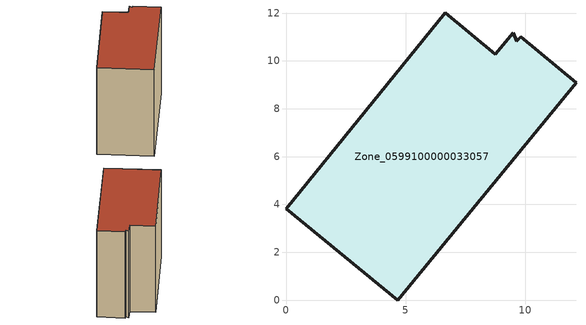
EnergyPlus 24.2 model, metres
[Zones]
Zone_0599100000033057
 floor ground (C_G): 0,3.82 6.66,12.01 8.75,10.28 9.49,11.18 9.65,10.82 9.81,11.01 12.12,9.09 4.67,0 z0
 wall outside (C_F): 6.66,12.01 0,3.82 4.67,0 12.12,9.09 9.81,11.01 9.65,10.82 9.49,11.18 8.75,10.28 6.66,12.01 z0:10.82
 roof outside (C_R): 12.12,9.09 9.81,11.01 9.65,10.82 9.49,11.18 8.75,10.28 6.66,12.01 0,3.82 4.67,0 z10.82
[BUILDING]
Pand.0599100000033057: North Axis=0; Terrain=City; Loads Convergence Tolerance Value=0.04; Temperature Convergence Tolerance Value=0.4; Solar Distribution=FullExterior; Maximum Number of Warmup Days=25; Minimum Number of Warmup Days=1
[Site:Location]
Rotterdam.The.Hague.AP_ZH_NLD Design_Conditions: Latitude=51.96; Longitude=4.45; Time Zone=1; Elevation=-4.5
[SITE:GROUNDTEMPERATURE:BUILDINGSURFACE]
18, 18, 18, 18, 18, 18, 18, 18, 18, 18, 18, 18
[MATERIAL] Thermal Absorptance=0.9; Solar Absorptance=0.7; Visible Absorptance=0.7
Name | Roughness | Thickness | Conductivity | Density | Specific Heat
G.TI.1946 | MediumSmooth | 0.15 | 1 | 540 | 1210
F.TI.1946 | Rough | 0.3 | 0.857143 | 1920 | 840
R.TI.1946 | MediumRough | 0.2 | 0.1 | 1500 | 1000
[CONSTRUCTION]
C_G: G.TI.1946
C_F: F.TI.1946
C_R: R.TI.1946
[ZONE]
Zone_0599100000033057: Type=1; Multiplier=1; Ceiling Height=Autocalculate; Volume=Autocalculate; Floor Area=autocalculate; Part of Total Floor Area=Yes
[ZONEINFILTRATION:DESIGNFLOWRATE]
Infil_Zone_0599100000033057: Zone or ZoneList or Space or SpaceList=Zone_0599100000033057; Schedule=AlwaysOn; Design Flow Rate Calculation Method=Flow/Area; Flow Rate per Floor Area=0.003; Constant Term Coefficient=1; Temperature Term Coefficient=0; Velocity Term Coefficient=0; Velocity Squared Term Coefficient=0
[HVACTEMPLATE:ZONE:IDEALLOADSAIRSYSTEM]
Zone_0599100000033057: Maximum Heating Supply Air Temperature=50; Minimum Cooling Supply Air Temperature=13; Maximum Heating Supply Air Humidity Ratio=0.0156; Minimum Cooling Supply Air Humidity Ratio=0.0077; Heating Limit=NoLimit; Cooling Limit=NoLimit; Dehumidification Control Type=ConstantSensibleHeatRatio; Cooling Sensible Heat Ratio=0.7; Dehumidification Setpoint=60; Humidification Control Type=None; Humidification Setpoint=30; Outdoor Air Method=None; Outdoor Air Flow Rate per Person=0.00944; Outdoor Air Flow Rate per Zone Floor Area=0; Outdoor Air Flow Rate per Zone=0; Demand Controlled Ventilation Type=None; Outdoor Air Economizer Type=NoEconomizer; Heat Recovery Type=None; Sensible Heat Recovery Effectiveness=0.7; Latent Heat Recovery Effectiveness=0.65
[ZONECONTROL:THERMOSTAT]
ThermostatControl_Zone_0599100000033057: Zone or ZoneList=Zone_0599100000033057; Control Type Schedule=DualSetpointControlType; Control 1=Thermostat_Zone_0599100000033057; Temperature Difference Between Cutout And Setpoint=0
[THERMOSTATSETPOINT:DUALSETPOINT]
Thermostat_Zone_0599100000033057: Heating Setpoint Temperature Schedule=HeatingSetpoint_Zone_0599100000033057; Cooling Setpoint Temperature Schedule=CoolingSetpoint_Zone_0599100000033057
[SCHEDULE:COMPACT]
HeatingSetpoint_Zone_0599100000033057: Through: 12/31, For: AllDays, Until: 24:00, 21
CoolingSetpoint_Zone_0599100000033057: Through: 12/31, For: AllDays, Until: 24:00, 24
DualSetpointControlType: Through: 12/31, For: AllDays, Until: 24:00, 4
AlwaysOn: Through: 12/31, For: AllDays, Until: 24:00, 1
